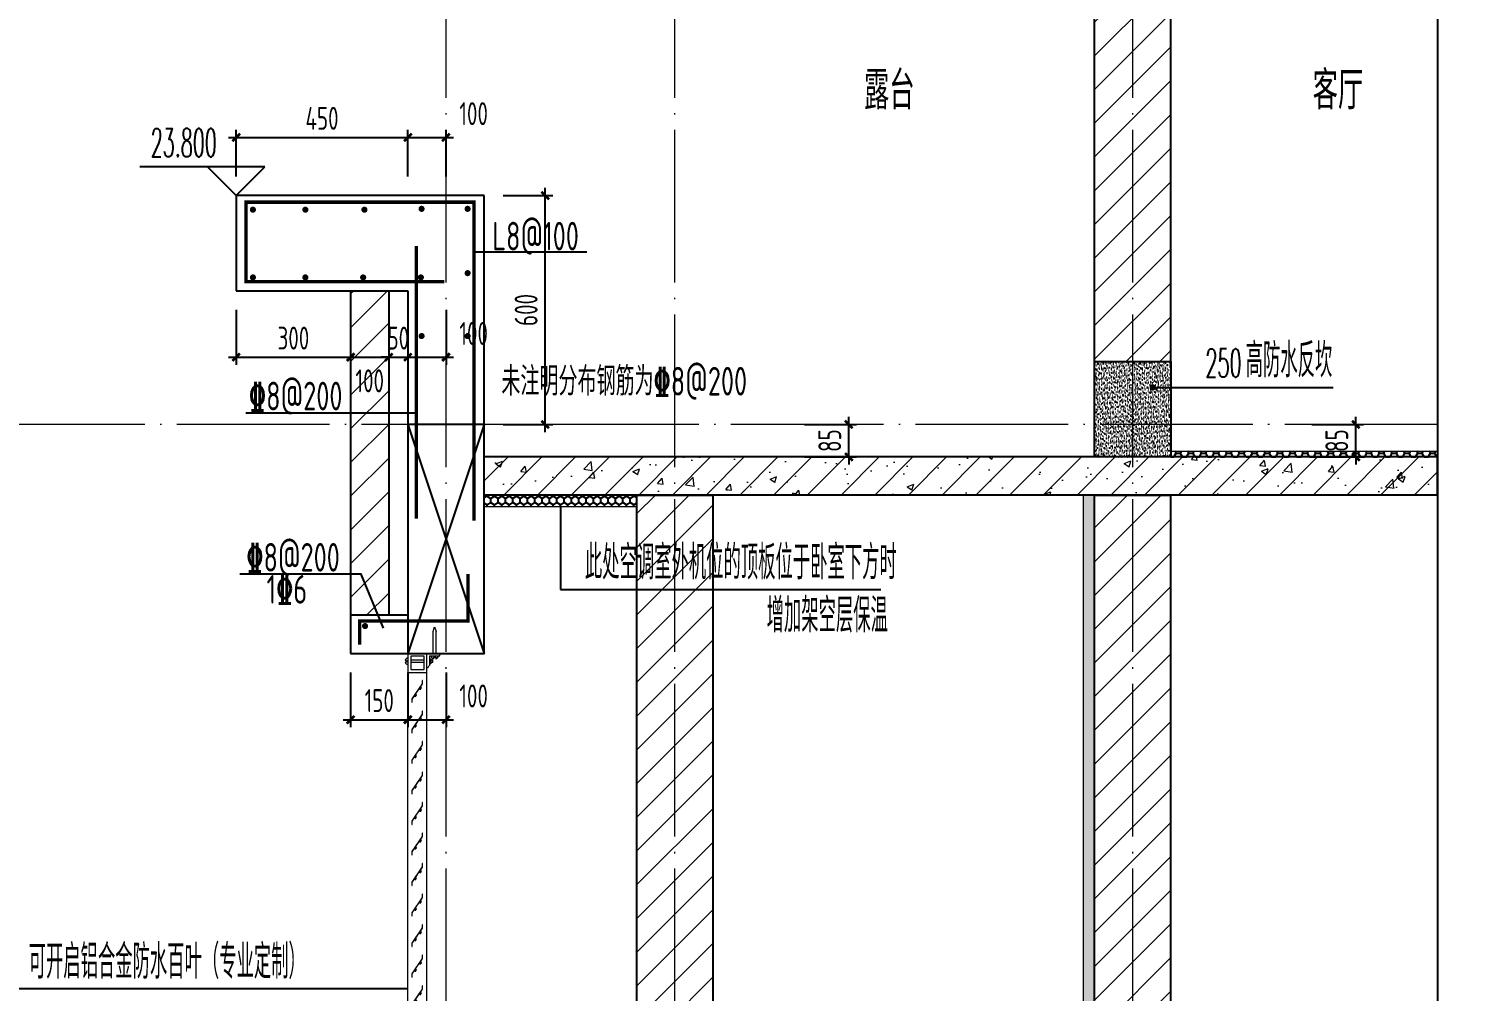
# Model space of a CAD drawing. Extents: x -1712635 to -854203, y -534641 to -21985.
# Drawn here: x -981508 to -977763, y -150876 to -148353 of the extents above; entities that cross this region are included whole.
import ezdxf

# ---------------------------------------------------------------- set-up
doc = ezdxf.new("R2010")
doc.units = 0
doc.header["$LTSCALE"] = 1000
doc.linetypes.add('DOTE', pattern=[2.42, 2, -0.2, 0.02, -0.2])
doc.layers.get('0').update_dxf_attribs({"linetype": 'CONTINUOUS'})
doc.layers.get('Defpoints').update_dxf_attribs({"linetype": 'CONTINUOUS'})
for name, color, linetype in [('DIM', 2, 'CONTINUOUS'), ('DIM_ELEV', 3, 'CONTINUOUS'), ('DIM_IDEN', 67, 'CONTINUOUS'), ('DIM_SYMB', 3, 'CONTINUOUS'), ('PUB_TEXT', 2, 'CONTINUOUS'), ('REIN', 6, 'CONTINUOUS'), ('S-大样-砼线', 7, 'CONTINUOUS'), ('S-引出线', 40, 'CONTINUOUS'), ('TEXT', 2, 'CONTINUOUS'), ('WALL', 2, 'CONTINUOUS'), ('立面-看线', 251, 'CONTINUOUS')]:
    doc.layers.add(name, color=color, linetype=linetype)
for name, color, linetype, lineweight in [('DOTE', 19, 'DOTE', 9), ('PUB_HATCH', 8, 'CONTINUOUS', 9), ('立面-百叶', 36, 'CONTINUOUS', 9)]:
    doc.layers.add(name, color=color, linetype=linetype, lineweight=lineweight)
doc.styles.add('_TCH_DIM', font='SIMPLEX.shx', dxfattribs={"width": 0.7, "bigfont": 'GBCBIG.shx'})
doc.styles.add('DIM_FONT_T3', font='SIMPLEX', dxfattribs={"width": 0.705882, "bigfont": 'GBCBIG'})
doc.styles.add('TSSD_DIMENSION', font='Tssdeng.shx', dxfattribs={"width": 0.7, "bigfont": 'tssdchn.shx'})
doc.styles.add('TSSD_REIN', font='tssdeng.shx', dxfattribs={"width": 0.7, "height": 300, "bigfont": 'tssdchn.shx'})
doc.dimstyles.new('TSSD_20_20', dxfattribs={"dimtxt": 60, "dimasz": 20, "dimexe": 20, "dimexo": 50, "dimgap": 20, "dimtad": 1, "dimdec": 0, "dimzin": 0, "dimdsep": 46, "dimtxsty": 'TSSD_DIMENSION', "dimblk": 'ARCHTICK', "dimblk1": 'ARCHTICK', "dimblk2": 'ARCHTICK', "dimcen": 0, "dimdle": 20, "dimclrt": 7, "dimadec": 0, "dimazin": 0, "dimtfac": 1, "dimtdec": 0, "dimtix": 1, "dimtmove": 2, "dimatfit": 3, "dimfxl": 0, "dimtolj": 1, "dimtzin": 0, "dimarcsym": 0})
pattern_1 = [(45, (-1569657.01, 4597.395), (-44.1941915, 44.1941915), [])]

# ---------------------------------------------------------------- blocks, each defined once
blk = doc.blocks.new('A$C245D61ED')
at = {"layer": '立面-百叶'}
for p, q in [((61.8, 57.3), (65.7, 69.8)), ((61.8, 0), (61.8, 57.3)), ((65.7, 69.8), (70, 57.3)), ((70, 0), (70, 57.3)), ((45.9, 0), (79.7, 0)), ((79.7, -6.2), (79.7, 0)), ((-7.5, -18.3), (-11.1, -18.3)), ((-7.5, -22.8), (-11.1, -22.8)), ((-7.5, -18.3), (-7.5, -22.8)), ((38.4, -17.9), (3.4, -17.9)), ((38.4, -24.1), (3.4, -24.1)), ((52.2, -6.2), (52.2, -31.7)), ((52.2, -6.2), (79.7, -6.2)), ((61.3, -17.9), (52.2, -17.9)), ((61.3, -24.1), (52.2, -24.1)), ((61.3, -24.1), (61.3, -17.9)), ((63.4, -10.2), (63.4, -14.4)), ((63.4, -10.2), (68.8, -10.2)), ((68.8, -10.2), (68.8, -14.4)), ((-4.1, -2150), (-4.1, -50)), ((45.9, -2150), (45.9, -50)), ((52.2, -2193.7), (52.2, -2168.3)), ((-7.5, -2177.2), (-11.1, -2177.2)), ((-7.5, -2181.7), (-11.1, -2181.7)), ((-7.5, -2181.7), (-7.5, -2177.2)), ((38.4, -2175.9), (3.4, -2175.9)), ((38.4, -2182.1), (3.4, -2182.1)), ((45.9, -2200), (79.7, -2200)), ((61.3, -2175.9), (52.2, -2175.9)), ((61.3, -2182.1), (52.2, -2182.1)), ((52.2, -2193.7), (79.7, -2193.7)), ((61.3, -2175.9), (61.3, -2182.1)), ((61.8, -2200), (61.8, -2257.3)), ((63.4, -2189.8), (63.4, -2185.6)), ((63.4, -2189.8), (68.8, -2189.8)), ((68.8, -2189.8), (68.8, -2185.6)), ((70, -2200), (70, -2257.3)), ((79.7, -2193.7), (79.7, -2200)), ((61.8, -2257.3), (65.7, -2269.8)), ((65.7, -2269.8), (70, -2257.3))]:
    blk.add_line(p, q, dxfattribs=at)
for points in [[(-4.1, 0), (-4.1, -50), (45.9, -50), (45.9, 0)], [(3.4, -7.5), (3.4, -42.5), (38.4, -42.5), (38.4, -7.5)]]:
    blk.add_lwpolyline(points, close=True, dxfattribs=at)
at = {"layer": '立面-百叶', "elevation": 0}
for points in [[(52.2, -14.4), (56.4, -14.4), (56.4, -27.5), (52.2, -27.5)], [(52.2, -2185.6), (56.4, -2185.6), (56.4, -2172.5), (52.2, -2172.5)]]:
    blk.add_lwpolyline(points, dxfattribs=at)
at = {"layer": '立面-百叶'}
for points in [[(18.6, -110, 0.381382), (16.2, -107.2, -0.56119), (16.1, -106.9), (25.8, -92.6, -0.56119), (26.1, -92.6, 0.381382), (29.6, -93.8, 0.433252), (29.7, -93.6), (29.3, -92.8, 0.372825), (29, -92.7, -2.886751), (30, -91.1, 0.372825), (30.3, -91.4), (31.1, -91.4, 0.433252), (31.3, -91.3, 0.381382), (28.9, -88.5, -0.56119), (28.7, -88.2), (34.4, -79.9), (34.4, -71), (33.6, -71), (33.6, -79.6), (6.5, -119.5), (6.5, -128.1), (7.4, -128.1), (7.4, -119.7), (13.1, -111.3, -0.56119), (13.4, -111.3, 0.381382), (16.9, -112.5, 0.433252), (17, -112.3), (16.6, -111.5, 0.372825), (16.3, -111.4, -2.886751), (17.3, -109.8, 0.372825), (17.6, -110.1), (18.4, -110.1, 0.433252)], [(18.6, -190, 0.381382), (16.2, -187.2, -0.56119), (16.1, -186.9), (25.8, -172.6, -0.56119), (26.1, -172.6, 0.381382), (29.6, -173.8, 0.433252), (29.7, -173.6), (29.3, -172.8, 0.372825), (29, -172.7, -2.886751), (30, -171.1, 0.372825), (30.3, -171.4), (31.1, -171.4, 0.433252), (31.3, -171.3, 0.381382), (28.9, -168.5, -0.56119), (28.7, -168.2), (34.4, -159.9), (34.4, -151), (33.6, -151), (33.6, -159.6), (6.5, -199.5), (6.5, -208.1), (7.4, -208.1), (7.4, -199.7), (13.1, -191.3, -0.56119), (13.4, -191.3, 0.381382), (16.9, -192.5, 0.433252), (17, -192.3), (16.6, -191.5, 0.372825), (16.3, -191.4, -2.886751), (17.3, -189.8, 0.372825), (17.6, -190.1), (18.4, -190.1, 0.433252)], [(18.6, -270, 0.381382), (16.2, -267.2, -0.56119), (16.1, -266.9), (25.8, -252.6, -0.56119), (26.1, -252.6, 0.381382), (29.6, -253.8, 0.433252), (29.7, -253.6), (29.3, -252.8, 0.372825), (29, -252.7, -2.886751), (30, -251.1, 0.372825), (30.3, -251.4), (31.1, -251.4, 0.433252), (31.3, -251.3, 0.381382), (28.9, -248.5, -0.56119), (28.7, -248.2), (34.4, -239.9), (34.4, -231), (33.6, -231), (33.6, -239.6), (6.5, -279.5), (6.5, -288.1), (7.4, -288.1), (7.4, -279.7), (13.1, -271.3, -0.56119), (13.4, -271.3, 0.381382), (16.9, -272.5, 0.433252), (17, -272.3), (16.6, -271.5, 0.372825), (16.3, -271.4, -2.886751), (17.3, -269.8, 0.372825), (17.6, -270.1), (18.4, -270.1, 0.433252)], [(18.6, -350, 0.381382), (16.2, -347.2, -0.56119), (16.1, -346.9), (25.8, -332.6, -0.56119), (26.1, -332.6, 0.381382), (29.6, -333.8, 0.433252), (29.7, -333.6), (29.3, -332.8, 0.372825), (29, -332.7, -2.886751), (30, -331.1, 0.372825), (30.3, -331.4), (31.1, -331.4, 0.433252), (31.3, -331.3, 0.381382), (28.9, -328.5, -0.56119), (28.7, -328.2), (34.4, -319.9), (34.4, -311), (33.6, -311), (33.6, -319.6), (6.5, -359.5), (6.5, -368.1), (7.4, -368.1), (7.4, -359.7), (13.1, -351.3, -0.56119), (13.4, -351.3, 0.381382), (16.9, -352.5, 0.433252), (17, -352.3), (16.6, -351.5, 0.372825), (16.3, -351.4, -2.886751), (17.3, -349.8, 0.372825), (17.6, -350.1), (18.4, -350.1, 0.433252)], [(18.6, -430, 0.381382), (16.2, -427.2, -0.56119), (16.1, -426.9), (25.8, -412.6, -0.56119), (26.1, -412.6, 0.381382), (29.6, -413.8, 0.433252), (29.7, -413.6), (29.3, -412.8, 0.372825), (29, -412.7, -2.886751), (30, -411.1, 0.372825), (30.3, -411.4), (31.1, -411.4, 0.433252), (31.3, -411.3, 0.381382), (28.9, -408.5, -0.56119), (28.7, -408.2), (34.4, -399.9), (34.4, -391), (33.6, -391), (33.6, -399.6), (6.5, -439.5), (6.5, -448.1), (7.4, -448.1), (7.4, -439.7), (13.1, -431.3, -0.56119), (13.4, -431.3, 0.381382), (16.9, -432.5, 0.433252), (17, -432.3), (16.6, -431.5, 0.372825), (16.3, -431.4, -2.886751), (17.3, -429.8, 0.372825), (17.6, -430.1), (18.4, -430.1, 0.433252)], [(18.6, -510, 0.381382), (16.2, -507.2, -0.56119), (16.1, -506.9), (25.8, -492.6, -0.56119), (26.1, -492.6, 0.381382), (29.6, -493.8, 0.433252), (29.7, -493.6), (29.3, -492.8, 0.372825), (29, -492.7, -2.886751), (30, -491.1, 0.372825), (30.3, -491.4), (31.1, -491.4, 0.433252), (31.3, -491.3, 0.381382), (28.9, -488.5, -0.56119), (28.7, -488.2), (34.4, -479.9), (34.4, -471), (33.6, -471), (33.6, -479.6), (6.5, -519.5), (6.5, -528.1), (7.4, -528.1), (7.4, -519.7), (13.1, -511.3, -0.56119), (13.4, -511.3, 0.381382), (16.9, -512.5, 0.433252), (17, -512.3), (16.6, -511.5, 0.372825), (16.3, -511.4, -2.886751), (17.3, -509.8, 0.372825), (17.6, -510.1), (18.4, -510.1, 0.433252)], [(18.6, -590, 0.381382), (16.2, -587.2, -0.56119), (16.1, -586.9), (25.8, -572.6, -0.56119), (26.1, -572.6, 0.381382), (29.6, -573.8, 0.433252), (29.7, -573.6), (29.3, -572.8, 0.372825), (29, -572.7, -2.886751), (30, -571.1, 0.372825), (30.3, -571.4), (31.1, -571.4, 0.433252), (31.3, -571.3, 0.381382), (28.9, -568.5, -0.56119), (28.7, -568.2), (34.4, -559.9), (34.4, -551), (33.6, -551), (33.6, -559.6), (6.5, -599.5), (6.5, -608.1), (7.4, -608.1), (7.4, -599.7), (13.1, -591.3, -0.56119), (13.4, -591.3, 0.381382), (16.9, -592.5, 0.433252), (17, -592.3), (16.6, -591.5, 0.372825), (16.3, -591.4, -2.886751), (17.3, -589.8, 0.372825), (17.6, -590.1), (18.4, -590.1, 0.433252)], [(18.6, -670, 0.381382), (16.2, -667.2, -0.56119), (16.1, -666.9), (25.8, -652.6, -0.56119), (26.1, -652.6, 0.381382), (29.6, -653.8, 0.433252), (29.7, -653.6), (29.3, -652.8, 0.372825), (29, -652.7, -2.886751), (30, -651.1, 0.372825), (30.3, -651.4), (31.1, -651.4, 0.433252), (31.3, -651.3, 0.381382), (28.9, -648.5, -0.56119), (28.7, -648.2), (34.4, -639.9), (34.4, -631), (33.6, -631), (33.6, -639.6), (6.5, -679.5), (6.5, -688.1), (7.4, -688.1), (7.4, -679.7), (13.1, -671.3, -0.56119), (13.4, -671.3, 0.381382), (16.9, -672.5, 0.433252), (17, -672.3), (16.6, -671.5, 0.372825), (16.3, -671.4, -2.886751), (17.3, -669.8, 0.372825), (17.6, -670.1), (18.4, -670.1, 0.433252)], [(18.6, -750, 0.381382), (16.2, -747.2, -0.56119), (16.1, -746.9), (25.8, -732.6, -0.56119), (26.1, -732.6, 0.381382), (29.6, -733.8, 0.433252), (29.7, -733.6), (29.3, -732.8, 0.372825), (29, -732.7, -2.886751), (30, -731.1, 0.372825), (30.3, -731.4), (31.1, -731.4, 0.433252), (31.3, -731.3, 0.381382), (28.9, -728.5, -0.56119), (28.7, -728.2), (34.4, -719.9), (34.4, -711), (33.6, -711), (33.6, -719.6), (6.5, -759.5), (6.5, -768.1), (7.4, -768.1), (7.4, -759.7), (13.1, -751.3, -0.56119), (13.4, -751.3, 0.381382), (16.9, -752.5, 0.433252), (17, -752.3), (16.6, -751.5, 0.372825), (16.3, -751.4, -2.886751), (17.3, -749.8, 0.372825), (17.6, -750.1), (18.4, -750.1, 0.433252)], [(18.6, -830, 0.381382), (16.2, -827.2, -0.56119), (16.1, -826.9), (25.8, -812.6, -0.56119), (26.1, -812.6, 0.381382), (29.6, -813.8, 0.433252), (29.7, -813.6), (29.3, -812.8, 0.372825), (29, -812.7, -2.886751), (30, -811.1, 0.372825), (30.3, -811.4), (31.1, -811.4, 0.433252), (31.3, -811.3, 0.381382), (28.9, -808.5, -0.56119), (28.7, -808.2), (34.4, -799.9), (34.4, -791), (33.6, -791), (33.6, -799.6), (6.5, -839.5), (6.5, -848.1), (7.4, -848.1), (7.4, -839.7), (13.1, -831.3, -0.56119), (13.4, -831.3, 0.381382), (16.9, -832.5, 0.433252), (17, -832.3), (16.6, -831.5, 0.372825), (16.3, -831.4, -2.886751), (17.3, -829.8, 0.372825), (17.6, -830.1), (18.4, -830.1, 0.433252)], [(18.6, -910, 0.381382), (16.2, -907.2, -0.56119), (16.1, -906.9), (25.8, -892.6, -0.56119), (26.1, -892.6, 0.381382), (29.6, -893.8, 0.433252), (29.7, -893.6), (29.3, -892.8, 0.372825), (29, -892.7, -2.886751), (30, -891.1, 0.372825), (30.3, -891.4), (31.1, -891.4, 0.433252), (31.3, -891.3, 0.381382), (28.9, -888.5, -0.56119), (28.7, -888.2), (34.4, -879.9), (34.4, -871), (33.6, -871), (33.6, -879.6), (6.5, -919.5), (6.5, -928.1), (7.4, -928.1), (7.4, -919.7), (13.1, -911.3, -0.56119), (13.4, -911.3, 0.381382), (16.9, -912.5, 0.433252), (17, -912.3), (16.6, -911.5, 0.372825), (16.3, -911.4, -2.886751), (17.3, -909.8, 0.372825), (17.6, -910.1), (18.4, -910.1, 0.433252)], [(18.6, -990, 0.381382), (16.2, -987.2, -0.56119), (16.1, -986.9), (25.8, -972.6, -0.56119), (26.1, -972.6, 0.381382), (29.6, -973.8, 0.433252), (29.7, -973.6), (29.3, -972.8, 0.372825), (29, -972.7, -2.886751), (30, -971.1, 0.372825), (30.3, -971.4), (31.1, -971.4, 0.433252), (31.3, -971.3, 0.381382), (28.9, -968.5, -0.56119), (28.7, -968.2), (34.4, -959.9), (34.4, -951), (33.6, -951), (33.6, -959.6), (6.5, -999.5), (6.5, -1008.1), (7.4, -1008.1), (7.4, -999.7), (13.1, -991.3, -0.56119), (13.4, -991.3, 0.381382), (16.9, -992.5, 0.433252), (17, -992.3), (16.6, -991.5, 0.372825), (16.3, -991.4, -2.886751), (17.3, -989.8, 0.372825), (17.6, -990.1), (18.4, -990.1, 0.433252)], [(18.6, -1070, 0.381382), (16.2, -1067.2, -0.56119), (16.1, -1066.9), (25.8, -1052.6, -0.56119), (26.1, -1052.6, 0.381382), (29.6, -1053.8, 0.433252), (29.7, -1053.6), (29.3, -1052.8, 0.372825), (29, -1052.7, -2.886751), (30, -1051.1, 0.372825), (30.3, -1051.4), (31.1, -1051.4, 0.433252), (31.3, -1051.3, 0.381382), (28.9, -1048.5, -0.56119), (28.7, -1048.2), (34.4, -1039.9), (34.4, -1031), (33.6, -1031), (33.6, -1039.6), (6.5, -1079.5), (6.5, -1088.1), (7.4, -1088.1), (7.4, -1079.7), (13.1, -1071.3, -0.56119), (13.4, -1071.3, 0.381382), (16.9, -1072.5, 0.433252), (17, -1072.3), (16.6, -1071.5, 0.372825), (16.3, -1071.4, -2.886751), (17.3, -1069.8, 0.372825), (17.6, -1070.1), (18.4, -1070.1, 0.433252)], [(18.6, -1150, 0.381382), (16.2, -1147.2, -0.56119), (16.1, -1146.9), (25.8, -1132.6, -0.56119), (26.1, -1132.6, 0.381382), (29.6, -1133.8, 0.433252), (29.7, -1133.6), (29.3, -1132.8, 0.372825), (29, -1132.7, -2.886751), (30, -1131.1, 0.372825), (30.3, -1131.4), (31.1, -1131.4, 0.433252), (31.3, -1131.3, 0.381382), (28.9, -1128.5, -0.56119), (28.7, -1128.2), (34.4, -1119.9), (34.4, -1111), (33.6, -1111), (33.6, -1119.6), (6.5, -1159.5), (6.5, -1168.1), (7.4, -1168.1), (7.4, -1159.7), (13.1, -1151.3, -0.56119), (13.4, -1151.3, 0.381382), (16.9, -1152.5, 0.433252), (17, -1152.3), (16.6, -1151.5, 0.372825), (16.3, -1151.4, -2.886751), (17.3, -1149.8, 0.372825), (17.6, -1150.1), (18.4, -1150.1, 0.433252)], [(18.6, -1230, 0.381382), (16.2, -1227.2, -0.56119), (16.1, -1226.9), (25.8, -1212.6, -0.56119), (26.1, -1212.6, 0.381382), (29.6, -1213.8, 0.433252), (29.7, -1213.6), (29.3, -1212.8, 0.372825), (29, -1212.7, -2.886751), (30, -1211.1, 0.372825), (30.3, -1211.4), (31.1, -1211.4, 0.433252), (31.3, -1211.3, 0.381382), (28.9, -1208.5, -0.56119), (28.7, -1208.2), (34.4, -1199.9), (34.4, -1191), (33.6, -1191), (33.6, -1199.6), (6.5, -1239.5), (6.5, -1248.1), (7.4, -1248.1), (7.4, -1239.7), (13.1, -1231.3, -0.56119), (13.4, -1231.3, 0.381382), (16.9, -1232.5, 0.433252), (17, -1232.3), (16.6, -1231.5, 0.372825), (16.3, -1231.4, -2.886751), (17.3, -1229.8, 0.372825), (17.6, -1230.1), (18.4, -1230.1, 0.433252)], [(18.6, -1310, 0.381382), (16.2, -1307.2, -0.56119), (16.1, -1306.9), (25.8, -1292.6, -0.56119), (26.1, -1292.6, 0.381382), (29.6, -1293.8, 0.433252), (29.7, -1293.6), (29.3, -1292.8, 0.372825), (29, -1292.7, -2.886751), (30, -1291.1, 0.372825), (30.3, -1291.4), (31.1, -1291.4, 0.433252), (31.3, -1291.3, 0.381382), (28.9, -1288.5, -0.56119), (28.7, -1288.2), (34.4, -1279.9), (34.4, -1271), (33.6, -1271), (33.6, -1279.6), (6.5, -1319.5), (6.5, -1328.1), (7.4, -1328.1), (7.4, -1319.7), (13.1, -1311.3, -0.56119), (13.4, -1311.3, 0.381382), (16.9, -1312.5, 0.433252), (17, -1312.3), (16.6, -1311.5, 0.372825), (16.3, -1311.4, -2.886751), (17.3, -1309.8, 0.372825), (17.6, -1310.1), (18.4, -1310.1, 0.433252)], [(18.6, -1390, 0.381382), (16.2, -1387.2, -0.56119), (16.1, -1386.9), (25.8, -1372.6, -0.56119), (26.1, -1372.6, 0.381382), (29.6, -1373.8, 0.433252), (29.7, -1373.6), (29.3, -1372.8, 0.372825), (29, -1372.7, -2.886751), (30, -1371.1, 0.372825), (30.3, -1371.4), (31.1, -1371.4, 0.433252), (31.3, -1371.3, 0.381382), (28.9, -1368.5, -0.56119), (28.7, -1368.2), (34.4, -1359.9), (34.4, -1351), (33.6, -1351), (33.6, -1359.6), (6.5, -1399.5), (6.5, -1408.1), (7.4, -1408.1), (7.4, -1399.7), (13.1, -1391.3, -0.56119), (13.4, -1391.3, 0.381382), (16.9, -1392.5, 0.433252), (17, -1392.3), (16.6, -1391.5, 0.372825), (16.3, -1391.4, -2.886751), (17.3, -1389.8, 0.372825), (17.6, -1390.1), (18.4, -1390.1, 0.433252)], [(18.6, -1470, 0.381382), (16.2, -1467.2, -0.56119), (16.1, -1466.9), (25.8, -1452.6, -0.56119), (26.1, -1452.6, 0.381382), (29.6, -1453.8, 0.433252), (29.7, -1453.6), (29.3, -1452.8, 0.372825), (29, -1452.7, -2.886751), (30, -1451.1, 0.372825), (30.3, -1451.4), (31.1, -1451.4, 0.433252), (31.3, -1451.3, 0.381382), (28.9, -1448.5, -0.56119), (28.7, -1448.2), (34.4, -1439.9), (34.4, -1431), (33.6, -1431), (33.6, -1439.6), (6.5, -1479.5), (6.5, -1488.1), (7.4, -1488.1), (7.4, -1479.7), (13.1, -1471.3, -0.56119), (13.4, -1471.3, 0.381382), (16.9, -1472.5, 0.433252), (17, -1472.3), (16.6, -1471.5, 0.372825), (16.3, -1471.4, -2.886751), (17.3, -1469.8, 0.372825), (17.6, -1470.1), (18.4, -1470.1, 0.433252)], [(18.6, -1550, 0.381382), (16.2, -1547.2, -0.56119), (16.1, -1546.9), (25.8, -1532.6, -0.56119), (26.1, -1532.6, 0.381382), (29.6, -1533.8, 0.433252), (29.7, -1533.6), (29.3, -1532.8, 0.372825), (29, -1532.7, -2.886751), (30, -1531.1, 0.372825), (30.3, -1531.4), (31.1, -1531.4, 0.433252), (31.3, -1531.3, 0.381382), (28.9, -1528.5, -0.56119), (28.7, -1528.2), (34.4, -1519.9), (34.4, -1511), (33.6, -1511), (33.6, -1519.6), (6.5, -1559.5), (6.5, -1568.1), (7.4, -1568.1), (7.4, -1559.7), (13.1, -1551.3, -0.56119), (13.4, -1551.3, 0.381382), (16.9, -1552.5, 0.433252), (17, -1552.3), (16.6, -1551.5, 0.372825), (16.3, -1551.4, -2.886751), (17.3, -1549.8, 0.372825), (17.6, -1550.1), (18.4, -1550.1, 0.433252)], [(18.6, -1630, 0.381382), (16.2, -1627.2, -0.56119), (16.1, -1626.9), (25.8, -1612.6, -0.56119), (26.1, -1612.6, 0.381382), (29.6, -1613.8, 0.433252), (29.7, -1613.6), (29.3, -1612.8, 0.372825), (29, -1612.7, -2.886751), (30, -1611.1, 0.372825), (30.3, -1611.4), (31.1, -1611.4, 0.433252), (31.3, -1611.3, 0.381382), (28.9, -1608.5, -0.56119), (28.7, -1608.2), (34.4, -1599.9), (34.4, -1591), (33.6, -1591), (33.6, -1599.6), (6.5, -1639.5), (6.5, -1648.1), (7.4, -1648.1), (7.4, -1639.7), (13.1, -1631.3, -0.56119), (13.4, -1631.3, 0.381382), (16.9, -1632.5, 0.433252), (17, -1632.3), (16.6, -1631.5, 0.372825), (16.3, -1631.4, -2.886751), (17.3, -1629.8, 0.372825), (17.6, -1630.1), (18.4, -1630.1, 0.433252)], [(18.6, -1710, 0.381382), (16.2, -1707.2, -0.56119), (16.1, -1706.9), (25.8, -1692.6, -0.56119), (26.1, -1692.6, 0.381382), (29.6, -1693.8, 0.433252), (29.7, -1693.6), (29.3, -1692.8, 0.372825), (29, -1692.7, -2.886751), (30, -1691.1, 0.372825), (30.3, -1691.4), (31.1, -1691.4, 0.433252), (31.3, -1691.3, 0.381382), (28.9, -1688.5, -0.56119), (28.7, -1688.2), (34.4, -1679.9), (34.4, -1671), (33.6, -1671), (33.6, -1679.6), (6.5, -1719.5), (6.5, -1728.1), (7.4, -1728.1), (7.4, -1719.7), (13.1, -1711.3, -0.56119), (13.4, -1711.3, 0.381382), (16.9, -1712.5, 0.433252), (17, -1712.3), (16.6, -1711.5, 0.372825), (16.3, -1711.4, -2.886751), (17.3, -1709.8, 0.372825), (17.6, -1710.1), (18.4, -1710.1, 0.433252)], [(18.6, -1790, 0.381382), (16.2, -1787.2, -0.56119), (16.1, -1786.9), (25.8, -1772.6, -0.56119), (26.1, -1772.6, 0.381382), (29.6, -1773.8, 0.433252), (29.7, -1773.6), (29.3, -1772.8, 0.372825), (29, -1772.7, -2.886751), (30, -1771.1, 0.372825), (30.3, -1771.4), (31.1, -1771.4, 0.433252), (31.3, -1771.3, 0.381382), (28.9, -1768.5, -0.56119), (28.7, -1768.2), (34.4, -1759.9), (34.4, -1751), (33.6, -1751), (33.6, -1759.6), (6.5, -1799.5), (6.5, -1808.1), (7.4, -1808.1), (7.4, -1799.7), (13.1, -1791.3, -0.56119), (13.4, -1791.3, 0.381382), (16.9, -1792.5, 0.433252), (17, -1792.3), (16.6, -1791.5, 0.372825), (16.3, -1791.4, -2.886751), (17.3, -1789.8, 0.372825), (17.6, -1790.1), (18.4, -1790.1, 0.433252)], [(18.6, -1870, 0.381382), (16.2, -1867.2, -0.56119), (16.1, -1866.9), (25.8, -1852.6, -0.56119), (26.1, -1852.6, 0.381382), (29.6, -1853.8, 0.433252), (29.7, -1853.6), (29.3, -1852.8, 0.372825), (29, -1852.7, -2.886751), (30, -1851.1, 0.372825), (30.3, -1851.4), (31.1, -1851.4, 0.433252), (31.3, -1851.3, 0.381382), (28.9, -1848.5, -0.56119), (28.7, -1848.2), (34.4, -1839.9), (34.4, -1831), (33.6, -1831), (33.6, -1839.6), (6.5, -1879.5), (6.5, -1888.1), (7.4, -1888.1), (7.4, -1879.7), (13.1, -1871.3, -0.56119), (13.4, -1871.3, 0.381382), (16.9, -1872.5, 0.433252), (17, -1872.3), (16.6, -1871.5, 0.372825), (16.3, -1871.4, -2.886751), (17.3, -1869.8, 0.372825), (17.6, -1870.1), (18.4, -1870.1, 0.433252)], [(18.6, -1950, 0.381382), (16.2, -1947.2, -0.56119), (16.1, -1946.9), (25.8, -1932.6, -0.56119), (26.1, -1932.6, 0.381382), (29.6, -1933.8, 0.433252), (29.7, -1933.6), (29.3, -1932.8, 0.372825), (29, -1932.7, -2.886751), (30, -1931.1, 0.372825), (30.3, -1931.4), (31.1, -1931.4, 0.433252), (31.3, -1931.3, 0.381382), (28.9, -1928.5, -0.56119), (28.7, -1928.2), (34.4, -1919.9), (34.4, -1911), (33.6, -1911), (33.6, -1919.6), (6.5, -1959.5), (6.5, -1968.1), (7.4, -1968.1), (7.4, -1959.7), (13.1, -1951.3, -0.56119), (13.4, -1951.3, 0.381382), (16.9, -1952.5, 0.433252), (17, -1952.3), (16.6, -1951.5, 0.372825), (16.3, -1951.4, -2.886751), (17.3, -1949.8, 0.372825), (17.6, -1950.1), (18.4, -1950.1, 0.433252)], [(18.6, -2030, 0.381382), (16.2, -2027.2, -0.56119), (16.1, -2026.9), (25.8, -2012.6, -0.56119), (26.1, -2012.6, 0.381382), (29.6, -2013.8, 0.433252), (29.7, -2013.6), (29.3, -2012.8, 0.372825), (29, -2012.7, -2.886751), (30, -2011.1, 0.372825), (30.3, -2011.4), (31.1, -2011.4, 0.433252), (31.3, -2011.3, 0.381382), (28.9, -2008.5, -0.56119), (28.7, -2008.2), (34.4, -1999.9), (34.4, -1991), (33.6, -1991), (33.6, -1999.6), (6.5, -2039.5), (6.5, -2048.1), (7.4, -2048.1), (7.4, -2039.7), (13.1, -2031.3, -0.56119), (13.4, -2031.3, 0.381382), (16.9, -2032.5, 0.433252), (17, -2032.3), (16.6, -2031.5, 0.372825), (16.3, -2031.4, -2.886751), (17.3, -2029.8, 0.372825), (17.6, -2030.1), (18.4, -2030.1, 0.433252)], [(18.6, -2110, 0.381382), (16.2, -2107.2, -0.56119), (16.1, -2106.9), (25.8, -2092.6, -0.56119), (26.1, -2092.6, 0.381382), (29.6, -2093.8, 0.433252), (29.7, -2093.6), (29.3, -2092.8, 0.372825), (29, -2092.7, -2.886751), (30, -2091.1, 0.372825), (30.3, -2091.4), (31.1, -2091.4, 0.433252), (31.3, -2091.3, 0.381382), (28.9, -2088.5, -0.56119), (28.7, -2088.2), (34.4, -2079.9), (34.4, -2071), (33.6, -2071), (33.6, -2079.6), (6.5, -2119.5), (6.5, -2128.1), (7.4, -2128.1), (7.4, -2119.7), (13.1, -2111.3, -0.56119), (13.4, -2111.3, 0.381382), (16.9, -2112.5, 0.433252), (17, -2112.3), (16.6, -2111.5, 0.372825), (16.3, -2111.4, -2.886751), (17.3, -2109.8, 0.372825), (17.6, -2110.1), (18.4, -2110.1, 0.433252)]]:
    blk.add_lwpolyline(points, format="xyb", close=True, dxfattribs=at)
at = {"layer": '立面-百叶', "elevation": 0}
for points in [[(-4.1, -2200), (-4.1, -2150), (45.9, -2150), (45.9, -2200)], [(3.4, -2192.5), (3.4, -2157.5), (38.4, -2157.5), (38.4, -2192.5)]]:
    blk.add_lwpolyline(points, close=True, dxfattribs=at)
at = {"layer": '立面-百叶'}
for centre, radius, start, end in [((-2.6, -20.6), 8.77, 100.1805, 164.9513), ((-2.6, -20.6), 8.77, 195.0487, 259.8195), ((42.9, -28), 9.94, 287.5787, 338.7505), ((66.1, -4.4), 10.4, 190.1805, 254.9513), ((66.1, -4.4), 10.4, 285.0487, 349.8195), ((-2.6, -2179.4), 8.77, 100.1805, 164.9513), ((42.9, -2172), 9.94, 21.2495, 72.4213), ((-2.6, -2179.4), 8.77, 195.0487, 259.8195), ((66.1, -2195.6), 10.4, 105.0487, 169.8195), ((66.1, -2195.6), 10.4, 10.1805, 74.9513)]:
    blk.add_arc(centre, radius, start, end, dxfattribs=at)
blk = doc.blocks.new('_ArchTick')
at = {"color": 0, "const_width": 0.35}
blk.add_lwpolyline([(-0.5, -0.5), (0.5, 0.5)], dxfattribs=at)
blk = doc.blocks.new('*D3144')
at = {"layer": 'Defpoints', "color": 0}
for p in [(-980313.7, -148790.5), (-980153.7, -148790.5), (-980313.7, -149390.5)]:
    blk.add_point(p, dxfattribs=at)
at = {"layer": 'DIM', "color": 0, "lineweight": -2}
for p, q in [((-980263.7, -148790.5), (-980133.7, -148790.5)), ((-980153.7, -149410.5), (-980153.7, -148770.5)), ((-980263.7, -149390.5), (-980133.7, -149390.5))]:
    blk.add_line(p, q, dxfattribs=at)
at = {"layer": 'DIM', "color": 0, "lineweight": -2, "xscale": 20, "yscale": 20, "zscale": 20}
for p, rotation in [((-980153.7, -148790.5), 90), ((-980153.7, -149390.5), 270)]:
    blk.add_blockref('_ArchTick', p, dxfattribs=dict(at, rotation=rotation))
at = {"layer": 'DIM', "color": 7, "insert": (-980203.7, -149090.5), "char_height": 60, "attachment_point": 5, "rotation": 90, "style": 'TSSD_DIMENSION'}
blk.add_mtext('\\A1;600', dxfattribs=at)
blk = doc.blocks.new('*D3145')
at = {"layer": 'Defpoints', "color": 0}
for p in [(-979523.9, -149390.5), (-979357.9, -149390.5), (-979523.9, -149475.5)]:
    blk.add_point(p, dxfattribs=at)
at = {"layer": 'DIM', "color": 0, "lineweight": -2}
for p, q in [((-979473.9, -149390.5), (-979337.9, -149390.5)), ((-979357.9, -149390.5), (-979357.9, -149370.5)), ((-979357.9, -149475.5), (-979357.9, -149390.5)), ((-979473.9, -149475.5), (-979337.9, -149475.5)), ((-979357.9, -149475.5), (-979357.9, -149495.5))]:
    blk.add_line(p, q, dxfattribs=at)
at = {"layer": 'DIM', "color": 0, "lineweight": -2, "xscale": 20, "yscale": 20, "zscale": 20}
for p, rotation in [((-979357.9, -149390.5), 270), ((-979357.9, -149475.5), 90)]:
    blk.add_blockref('_ArchTick', p, dxfattribs=dict(at, rotation=rotation))
at = {"layer": 'DIM', "color": 7, "insert": (-979407.9, -149433), "char_height": 60, "attachment_point": 5, "rotation": 90, "style": 'TSSD_DIMENSION'}
blk.add_mtext('\\A1;85', dxfattribs=at)
blk = doc.blocks.new('*D3146')
at = {"layer": 'Defpoints', "color": 0}
for p in [(-978194.7, -149390.5), (-978028.8, -149390.5), (-978194.7, -149475.5)]:
    blk.add_point(p, dxfattribs=at)
at = {"layer": 'DIM', "color": 0, "lineweight": -2}
for p, q in [((-978144.7, -149390.5), (-978008.8, -149390.5)), ((-978028.8, -149390.5), (-978028.8, -149370.5)), ((-978028.8, -149475.5), (-978028.8, -149390.5)), ((-978144.7, -149475.5), (-978008.8, -149475.5)), ((-978028.8, -149475.5), (-978028.8, -149495.5))]:
    blk.add_line(p, q, dxfattribs=at)
at = {"layer": 'DIM', "color": 0, "lineweight": -2, "xscale": 20, "yscale": 20, "zscale": 20}
for p, rotation in [((-978028.8, -149390.5), 270), ((-978028.8, -149475.5), 90)]:
    blk.add_blockref('_ArchTick', p, dxfattribs=dict(at, rotation=rotation))
at = {"layer": 'DIM', "color": 7, "insert": (-978078.8, -149433), "char_height": 60, "attachment_point": 5, "rotation": 90, "style": 'TSSD_DIMENSION'}
blk.add_mtext('\\A1;85', dxfattribs=at)
blk = doc.blocks.new('*D3156')
at = {"layer": 'Defpoints', "color": 0}
for p in [(-980513.7, -148638.2), (-980963.7, -148790.5), (-980513.7, -148790.5)]:
    blk.add_point(p, dxfattribs=at)
at = {"layer": 'DIM', "color": 0, "lineweight": -2}
for p, q in [((-980983.7, -148638.2), (-980493.7, -148638.2)), ((-980963.7, -148740.5), (-980963.7, -148618.2)), ((-980513.7, -148740.5), (-980513.7, -148618.2))]:
    blk.add_line(p, q, dxfattribs=at)
at = {"layer": 'DIM', "color": 0, "lineweight": -2, "xscale": 20, "yscale": 20, "zscale": 20, "rotation": 180}
blk.add_blockref('_ArchTick', (-980963.7, -148638.2), dxfattribs=at)
at = {"layer": 'DIM', "color": 0, "lineweight": -2, "xscale": 20, "yscale": 20, "zscale": 20}
blk.add_blockref('_ArchTick', (-980513.7, -148638.2), dxfattribs=at)
at = {"layer": 'DIM', "color": 7, "insert": (-980738.7, -148588.2), "char_height": 60, "attachment_point": 5, "style": 'TSSD_DIMENSION'}
blk.add_mtext('\\A1;450', dxfattribs=at)
blk = doc.blocks.new('*D3157')
at = {"layer": 'Defpoints', "color": 0}
for p in [(-980413.7, -148638.2), (-980513.7, -148790.5), (-980413.7, -148790.5)]:
    blk.add_point(p, dxfattribs=at)
at = {"layer": 'DIM', "color": 0, "lineweight": -2}
for p, q in [((-980533.7, -148638.2), (-980393.7, -148638.2)), ((-980513.7, -148740.5), (-980513.7, -148618.2)), ((-980413.7, -148740.5), (-980413.7, -148618.2))]:
    blk.add_line(p, q, dxfattribs=at)
at = {"layer": 'DIM', "color": 0, "lineweight": -2, "xscale": 20, "yscale": 20, "zscale": 20, "rotation": 180}
blk.add_blockref('_ArchTick', (-980513.7, -148638.2), dxfattribs=at)
at = {"layer": 'DIM', "color": 0, "lineweight": -2, "xscale": 20, "yscale": 20, "zscale": 20}
blk.add_blockref('_ArchTick', (-980413.7, -148638.2), dxfattribs=at)
at = {"layer": 'DIM', "color": 7, "insert": (-980341.3, -148576), "char_height": 60, "attachment_point": 5, "style": 'TSSD_DIMENSION'}
blk.add_mtext('\\A1;100', dxfattribs=at)
blk = doc.blocks.new('*D3158')
at = {"layer": 'Defpoints', "color": 0}
for p in [(-980963.7, -149040.5), (-980663.7, -149040.5), (-980663.7, -149214.2)]:
    blk.add_point(p, dxfattribs=at)
at = {"layer": 'DIM', "color": 0, "lineweight": -2}
for p, q in [((-980963.7, -149090.5), (-980963.7, -149234.2)), ((-980663.7, -149090.5), (-980663.7, -149234.2)), ((-980983.7, -149214.2), (-980643.7, -149214.2))]:
    blk.add_line(p, q, dxfattribs=at)
at = {"layer": 'DIM', "color": 0, "lineweight": -2, "xscale": 20, "yscale": 20, "zscale": 20, "rotation": 180}
blk.add_blockref('_ArchTick', (-980963.7, -149214.2), dxfattribs=at)
at = {"layer": 'DIM', "color": 0, "lineweight": -2, "xscale": 20, "yscale": 20, "zscale": 20}
blk.add_blockref('_ArchTick', (-980663.7, -149214.2), dxfattribs=at)
at = {"layer": 'DIM', "color": 7, "insert": (-980813.7, -149164.2), "char_height": 60, "attachment_point": 5, "style": 'TSSD_DIMENSION'}
blk.add_mtext('\\A1;300', dxfattribs=at)
blk = doc.blocks.new('*D3159')
at = {"layer": 'Defpoints', "color": 0}
for p in [(-980663.7, -149040.5), (-980563.7, -149040.5), (-980563.7, -149214.2)]:
    blk.add_point(p, dxfattribs=at)
at = {"layer": 'DIM', "color": 0, "lineweight": -2}
for p, q in [((-980663.7, -149090.5), (-980663.7, -149234.2)), ((-980563.7, -149090.5), (-980563.7, -149234.2)), ((-980683.7, -149214.2), (-980543.7, -149214.2))]:
    blk.add_line(p, q, dxfattribs=at)
at = {"layer": 'DIM', "color": 0, "lineweight": -2, "xscale": 20, "yscale": 20, "zscale": 20, "rotation": 180}
blk.add_blockref('_ArchTick', (-980663.7, -149214.2), dxfattribs=at)
at = {"layer": 'DIM', "color": 0, "lineweight": -2, "xscale": 20, "yscale": 20, "zscale": 20}
blk.add_blockref('_ArchTick', (-980563.7, -149214.2), dxfattribs=at)
at = {"layer": 'DIM', "color": 7, "insert": (-980613.7, -149276.2), "char_height": 60, "attachment_point": 5, "style": 'TSSD_DIMENSION'}
blk.add_mtext('\\A1;100', dxfattribs=at)
blk = doc.blocks.new('*D3160')
at = {"layer": 'Defpoints', "color": 0}
for p in [(-980563.7, -149040.5), (-980513.7, -149040.5), (-980513.7, -149214.2)]:
    blk.add_point(p, dxfattribs=at)
at = {"layer": 'DIM', "color": 0, "lineweight": -2}
for p, q in [((-980563.7, -149090.5), (-980563.7, -149234.2)), ((-980513.7, -149090.5), (-980513.7, -149234.2)), ((-980563.7, -149214.2), (-980583.7, -149214.2)), ((-980563.7, -149214.2), (-980513.7, -149214.2)), ((-980513.7, -149214.2), (-980493.7, -149214.2))]:
    blk.add_line(p, q, dxfattribs=at)
at = {"layer": 'DIM', "color": 0, "lineweight": -2, "xscale": 20, "yscale": 20, "zscale": 20}
blk.add_blockref('_ArchTick', (-980563.7, -149214.2), dxfattribs=at)
at = {"layer": 'DIM', "color": 0, "lineweight": -2, "xscale": 20, "yscale": 20, "zscale": 20, "rotation": 180}
blk.add_blockref('_ArchTick', (-980513.7, -149214.2), dxfattribs=at)
at = {"layer": 'DIM', "color": 7, "insert": (-980538.7, -149164.2), "char_height": 60, "attachment_point": 5, "style": 'TSSD_DIMENSION'}
blk.add_mtext('\\A1;50', dxfattribs=at)
blk = doc.blocks.new('*D3161')
at = {"layer": 'Defpoints', "color": 0}
for p in [(-980513.7, -149040.5), (-980413.7, -149040.5), (-980413.7, -149214.2)]:
    blk.add_point(p, dxfattribs=at)
at = {"layer": 'DIM', "color": 0, "lineweight": -2}
for p, q in [((-980513.7, -149090.5), (-980513.7, -149234.2)), ((-980413.7, -149090.5), (-980413.7, -149234.2)), ((-980533.7, -149214.2), (-980393.7, -149214.2))]:
    blk.add_line(p, q, dxfattribs=at)
at = {"layer": 'DIM', "color": 0, "lineweight": -2, "xscale": 20, "yscale": 20, "zscale": 20, "rotation": 180}
blk.add_blockref('_ArchTick', (-980513.7, -149214.2), dxfattribs=at)
at = {"layer": 'DIM', "color": 0, "lineweight": -2, "xscale": 20, "yscale": 20, "zscale": 20}
blk.add_blockref('_ArchTick', (-980413.7, -149214.2), dxfattribs=at)
at = {"layer": 'DIM', "color": 7, "insert": (-980341.3, -149152), "char_height": 60, "attachment_point": 5, "style": 'TSSD_DIMENSION'}
blk.add_mtext('\\A1;100', dxfattribs=at)
blk = doc.blocks.new('*D3162')
at = {"layer": 'Defpoints', "color": 0}
for p in [(-980663.7, -149990.5), (-980513.7, -149990.5), (-980513.7, -150164.2)]:
    blk.add_point(p, dxfattribs=at)
at = {"layer": 'DIM', "color": 0, "lineweight": -2}
for p, q in [((-980663.7, -150040.5), (-980663.7, -150184.2)), ((-980513.7, -150040.5), (-980513.7, -150184.2)), ((-980683.7, -150164.2), (-980493.7, -150164.2))]:
    blk.add_line(p, q, dxfattribs=at)
at = {"layer": 'DIM', "color": 0, "lineweight": -2, "xscale": 20, "yscale": 20, "zscale": 20, "rotation": 180}
blk.add_blockref('_ArchTick', (-980663.7, -150164.2), dxfattribs=at)
at = {"layer": 'DIM', "color": 0, "lineweight": -2, "xscale": 20, "yscale": 20, "zscale": 20}
blk.add_blockref('_ArchTick', (-980513.7, -150164.2), dxfattribs=at)
at = {"layer": 'DIM', "color": 7, "insert": (-980588.7, -150114.2), "char_height": 60, "attachment_point": 5, "style": 'TSSD_DIMENSION'}
blk.add_mtext('\\A1;150', dxfattribs=at)
blk = doc.blocks.new('*D3163')
at = {"layer": 'Defpoints', "color": 0}
for p in [(-980513.7, -149990.5), (-980413.7, -149990.5), (-980413.7, -150164.2)]:
    blk.add_point(p, dxfattribs=at)
at = {"layer": 'DIM', "color": 0, "lineweight": -2}
for p, q in [((-980513.7, -150040.5), (-980513.7, -150184.2)), ((-980413.7, -150040.5), (-980413.7, -150184.2)), ((-980533.7, -150164.2), (-980393.7, -150164.2))]:
    blk.add_line(p, q, dxfattribs=at)
at = {"layer": 'DIM', "color": 0, "lineweight": -2, "xscale": 20, "yscale": 20, "zscale": 20, "rotation": 180}
blk.add_blockref('_ArchTick', (-980513.7, -150164.2), dxfattribs=at)
at = {"layer": 'DIM', "color": 0, "lineweight": -2, "xscale": 20, "yscale": 20, "zscale": 20}
blk.add_blockref('_ArchTick', (-980413.7, -150164.2), dxfattribs=at)
at = {"layer": 'DIM', "color": 7, "insert": (-980341.3, -150102), "char_height": 60, "attachment_point": 5, "style": 'TSSD_DIMENSION'}
blk.add_mtext('\\A1;100', dxfattribs=at)
blk = doc.blocks.new('A$C0F477415')
at = {"layer": 'REIN', "const_width": 9}
for points in [[(536.2, 974.1), (15.9, 974.1), (15.9, 1182.5), (613.7, 1182.5), (613.7, 347.5)], [(462.6, 353.1), (462.6, 1067.7)], [(313.9, 23.3), (313.9, 85.2), (597.8, 85.2), (597.8, 208.2)]]:
    blk.add_lwpolyline(points, dxfattribs=at)
at = {"layer": 'REIN', "const_width": 8}
for points in [[(30.2, 1162.9, 1), (38.2, 1162.9, 1)], [(167.7, 1162.9, 1), (175.7, 1162.9, 1)], [(322.5, 1162.9, 1), (330.5, 1162.9, 1)], [(472.3, 1165.1, 1), (480.3, 1165.1, 1)], [(593, 1165.1, 1), (601, 1165.1, 1)], [(30.2, 985.4, 1), (38.2, 985.4, 1)], [(167.7, 985.4, 1), (175.7, 985.4, 1)], [(319.2, 985.4, 1), (327.2, 985.4, 1)], [(470.4, 985.4, 1), (478.4, 985.4, 1)], [(593, 996.6, 1), (601, 996.6, 1)], [(472.3, 831.7, 1), (480.3, 831.7, 1)], [(593, 831.7, 1), (601, 831.7, 1)], [(324.2, 71.6, 1), (332.2, 71.6, 1)]]:
    blk.add_lwpolyline(points, format="xyb", close=True, dxfattribs=at)
at = {"layer": 'S-大样-砼线'}
for p, q in [((440.4, 600), (640.4, 0)), ((640.4, 600), (440.4, 0))]:
    blk.add_line(p, q, dxfattribs=at)
blk.add_lwpolyline([(640.4, 600), (440.4, 600), (440.4, 0), (640.4, 0)], close=True, dxfattribs=at)
at = {"layer": 'S-引出线'}
for p, q in [((609.7, 1052), (909.8, 1052)), ((15.5, 630.2), (462.6, 630.2))]:
    blk.add_line(p, q, dxfattribs=at)
blk.add_lwpolyline([(376.5, 66.1), (318.4, 207.7), (0, 207.7)], dxfattribs=at)
at = {"layer": 'TEXT', "style": 'TSSD_REIN', "width": 0.7}
for s, p in [('L8@100', (661.7, 1056.1)), ('未注明分布钢筋为%%1328@200', (685.5, 675.8)), ('%%1328@200', (23.9, 637)), ('%%1328@200', (17, 214.4)), ('1%%1326', (70.1, 130.4))]:
    blk.add_text(s, height=75, rotation=0, dxfattribs=at).set_placement(p)
blk = doc.blocks.new('20210902.15310781')
at = {"layer": 'DOTE', "color": 1, "linetype": 'DOTE', "ltscale": 0.2}
for p, q in [((79213.2, -133245.9), (79213.2, -113645.9)), ((79813.2, -133245.9), (79813.2, -113645.9)), ((81013.2, -133245.9), (81013.2, -113645.9)), ((81811.7, -117645.9), (78043, -117645.9))]:
    blk.add_line(p, q, dxfattribs=at)

msp = doc.modelspace()

# ---------------------------------------------------------------- hatches: boundary and pattern name
at = {"layer": 'PUB_HATCH'}
h = msp.add_hatch(dxfattribs=at)
h.set_pattern_fill('普通砖', color=256, scale=25, style=0)
h.set_pattern_definition(pattern_1)
h.paths.add_polyline_path([(-978513.68, -149225.52), (-978513.68, -147090.52), (-978713.68, -147090.52), (-978713.68, -149225.52)])
h = msp.add_hatch(dxfattribs=at)
h.set_pattern_fill('普通砖', color=256, scale=25, style=0)
h.set_pattern_definition(pattern_1)
h.paths.add_polyline_path([(-980663.68, -149040.52), (-980663.68, -149890.52), (-980563.68, -149890.52), (-980563.68, -149040.52)])
h = msp.add_hatch(dxfattribs=at)
h.set_pattern_fill('钢筋混凝土', color=256, scale=25, style=0)
h.set_pattern_definition([(45, (-1569657.01, 4552.52), (-44.194174, 44.194174), []), (50, (-1569657.01, 4552.52), (179.315046, -15.688034), [18.75, -206.25]), (355, (-1569657.01, 4552.52), (-34.687833, 188.048033), [15, -165]), (100.4514, (-1569642.07, 4551.21), (144.627345, 172.359886), [15.93505, -175.28553]), (46.1842, (-1569657, 4602.52), (266.81026, -41.37975), [28.125, -309.375]), (96.6356, (-1569634.78, 4599.07), (233.66568, 243.52947), [23.90257, -262.92825]), (351.1842, (-1569657, 4602.52), (233.66549, 243.52965), [22.5, -247.5]), (21, (-1569632.01, 4590.02), (149.226763, -100.654723), [18.75, -206.25]), (326, (-1569632.01, 4590.02), (60.828833, 181.28751), [15, -165]), (71.4514, (-1569619.58, 4581.63), (210.055657, 80.632624), [15.93505, -175.28553]), (37.5, (-1569657.01, 4552.52), (3.039964, 83.2234635), [0, -163, 0, -167.5, 0, -165.625]), (7.5, (-1569657.01, 4552.52), (65.767384, 98.602928), [0, -95.5, 0, -159.25, 0, -63.125]), (327.5, (-1569712.76, 4552.52), (133.455609, -5.638718), [0, -62.5, 0, -195, 0, -258.75]), (317.5, (-1569737.76, 4552.52), (145.796542, 25.026246), [0, -81.25, 0, -129.5, 0, -183.75])])
h.paths.add_polyline_path([(-980313.68, -149475.52), (-980313.68, -149575.52), (-977815.15, -149575.52), (-977815.15, -149475.52)])
h = msp.add_hatch(dxfattribs=at)
h.set_pattern_fill('普通砖', color=256, scale=25, style=0)
h.set_pattern_definition(pattern_1)
h.paths.add_polyline_path([(-979713.68, -152175.52), (-979713.68, -149575.52), (-979913.68, -149575.52), (-979913.68, -152175.52)])
h = msp.add_hatch(dxfattribs=at)
h.set_pattern_fill('普通砖', color=256, scale=25, style=0)
h.set_pattern_definition(pattern_1)
h.paths.add_polyline_path([(-978513.68, -152175.52), (-978513.68, -149575.52), (-978713.68, -149575.52), (-978713.68, -152175.52)])
at = {"layer": '立面-看线'}
h = msp.add_hatch(dxfattribs=at)
h.set_pattern_fill('碎沙', color=256, scale=4)
h.set_pattern_definition([(37.5, (-1779766.919, -534837.4675), (-0.32000626, 9.78826475), [0, -7.7216, 0, -8.636, 0, -8.255]), (7.5, (-1779766.919, -534837.467), (8.99046566, 14.33650201), [0, -4.1656, 0, -6.9596, 0, -2.667]), (327.5, (-1779773.167, -534837.4675), (15.819847405, 0.02874369), [0, -2.54, 0, -9.144, 0, -11.938]), (317.5, (-1779773.167, -534837.467), (15.27112905, 4.45858647), [0, -1.27, 0, -5.9944, 0, -6.858])])
h.paths.add_polyline_path([(-978713.68, -149475.52), (-978513.68, -149475.52), (-978513.68, -149225.52), (-978713.68, -149225.52)])
h = msp.add_hatch(dxfattribs=at)
h.set_pattern_fill('HONEY', color=256, scale=7)
h.set_pattern_definition([(0, (-1779866.919, -534837.4675), (16.66875, 9.623705), [11.1125, -22.225]), (120, (-1779866.919, -534837.4675), (-16.66874801, 9.62370845), [11.1125, -22.225]), (60, (-1779866.919, -534837.4675), (1.99e-06, 19.24741345), [-22.225, 11.1125])])
h.paths.add_polyline_path([(-977815.15, -149460.52), (-978513.68, -149460.52), (-978513.68, -149475.52), (-977815.15, -149475.52)])
h = msp.add_hatch(dxfattribs=at)
h.set_pattern_fill('HONEY', color=256, scale=7, angle=90)
h.set_pattern_definition([(90, (-594366.727, -950628.755), (-9.623705, 16.66875), [11.1125, -22.225]), (210, (-594366.727, -950628.755), (-9.62370845, -16.66874801), [11.1125, -22.225]), (150, (-594366.727, -950628.755), (-19.24741345, 1.99e-06), [-22.225, 11.1125])])
h.paths.add_polyline_path([(-979913.68, -149605.52), (-979913.68, -149575.52), (-980313.68, -149575.52), (-980313.68, -149605.52)])
h = msp.add_hatch(dxfattribs=at)
h.set_pattern_fill('HONEY', color=256, scale=7, angle=90)
h.set_pattern_definition([(90, (-593351.727, -953543.755), (-9.623705, 16.66875), [11.1125, -22.225]), (210, (-593351.727, -953543.755), (-9.62370845, -16.66874801), [11.1125, -22.225]), (150, (-593351.727, -953543.755), (-19.24741345, 1.99e-06), [-22.225, 11.1125])])
edge = h.paths.add_edge_path()
edge.add_line((-978741, -152375.52), (-978713.68, -152375.52))
edge.add_line((-978713.68, -152375.52), (-978713.68, -149575.52))
edge.add_line((-978713.68, -149575.52), (-978743.68, -149575.52))
edge.add_line((-978743.68, -149575.52), (-978743.68, -152375.52))

# ---------------------------------------------------------------- linework, layer by layer
at = {"layer": 'DIM_ELEV'}
for p, q in [((-980888.68, -148715.52), (-981216.68, -148715.52)), ((-980963.68, -148790.52), (-981038.68, -148715.52)), ((-980963.68, -148790.52), (-980888.68, -148715.52))]:
    msp.add_line(p, q, dxfattribs=at)
at = {"layer": 'DIM_IDEN'}
for p, q in [((-978561.24, -149293.23), (-978446.87, -149293.23)), ((-978446.87, -149293.23), (-978088.32, -149293.23)), ((-980113.68, -149605.52), (-980113.68, -149822.97)), ((-980113.68, -149822.97), (-979273.74, -149822.97)), ((-980570.29, -150869.21), (-981534.03, -150869.21)), ((-980513.68, -150869.21), (-980570.29, -150869.21))]:
    msp.add_line(p, q, dxfattribs=at)
at = {"layer": 'DIM_IDEN', "const_width": 8.33}
msp.add_lwpolyline([(-978565.4, -149293.23, 1), (-978557.07, -149293.23, 1)], format="xyb", close=True, dxfattribs=at)
at = {"layer": 'DIM_SYMB'}
msp.add_lwpolyline([(-977815.15, -145970.52), (-977815.15, -155602.39), (-977762.65, -155621.5), (-977867.65, -155640.01), (-977815.15, -155658.64), (-977815.15, -165290.52)], dxfattribs=at)
at = {"layer": 'PUB_HATCH', "color": 215}
for p, q in [((-978513.68, -149460.52), (-977815.15, -149460.52)), ((-978743.68, -149575.52), (-978743.68, -152375.52))]:
    msp.add_line(p, q, dxfattribs=at)
msp.add_lwpolyline([(-980313.68, -149605.52), (-979913.68, -149605.52)], dxfattribs=at)
at = {"layer": 'WALL'}
for p, q in [((-978713.68, -149225.52), (-978713.68, -147090.52)), ((-978513.68, -149225.52), (-978513.68, -147090.52)), ((-980313.68, -148790.52), (-980963.68, -148790.52)), ((-980963.68, -148790.52), (-980963.68, -149040.52)), ((-980313.68, -149475.52), (-980313.68, -148790.52)), ((-980963.68, -149040.52), (-980513.68, -149040.52)), ((-980663.68, -149040.52), (-980663.68, -149890.52)), ((-980563.68, -149040.52), (-980563.68, -149890.52)), ((-980513.68, -149040.52), (-980513.68, -149890.52)), ((-978713.68, -149225.52), (-978513.68, -149225.52)), ((-977815.15, -149475.52), (-980313.68, -149475.52)), ((-977815.15, -149575.52), (-977815.15, -149475.52)), ((-980313.68, -149990.52), (-980313.68, -149575.52)), ((-977815.15, -149575.52), (-980313.68, -149575.52)), ((-979913.68, -152175.52), (-979913.68, -149575.52)), ((-979913.68, -149575.52), (-979713.68, -149575.52)), ((-979713.68, -152175.52), (-979713.68, -149575.52)), ((-978713.68, -152175.52), (-978713.68, -149575.52)), ((-978713.68, -149575.52), (-978513.68, -149575.52)), ((-978513.68, -152175.52), (-978513.68, -149575.52)), ((-980513.68, -149890.52), (-980663.68, -149890.52)), ((-980663.68, -149890.52), (-980663.68, -149990.52)), ((-980663.68, -149990.52), (-980313.68, -149990.52))]:
    msp.add_line(p, q, dxfattribs=at)
msp.add_lwpolyline([(-978713.68, -149225.52), (-978513.68, -149225.52), (-978513.68, -149475.52), (-978713.68, -149475.52)], close=True, dxfattribs=at)

# ---------------------------------------------------------------- block references
msp.add_blockref('A$C245D61ED', (-980509.61, -149990.51))
at = {"layer": 'DOTE'}
msp.add_blockref('20210902.15310781', (-1059626.86, -31744.62), dxfattribs=at)
at = {"layer": 'TEXT'}
msp.add_blockref('A$C0F477415', (-980954.09, -149990.52), dxfattribs=at)

# ---------------------------------------------------------------- texts
at = {"layer": 'PUB_TEXT'}
for s, height, style, width, p in [('露台', 100, 'TSSD_REIN', 0.7, (-979318.35, -148564.89)), ('客厅', 100, 'TSSD_REIN', 0.7, (-978142.27, -148564.89)), ('23.800', 74.375, '_TCH_DIM', 0.494118, (-981187.78, -148689.27)), ('高防水反坎', 89.362, 'DIM_FONT_T3', 0.705882, (-978317.6, -149266.98)), ('250', 74.375, 'DIM_FONT_T3', 0.49827, (-978423.48, -149266.98)), ('此处空调室外机位的顶板位于卧室下方时', 89.3617, 'DIM_FONT_T3', 0.705882, (-980049.71, -149796.72)), ('增加架空层保温', 89.362, 'DIM_FONT_T3', 0.705882, (-979573.37, -149935.49)), ('可开启铝合金防水百叶（专业定制）', 89.3617, 'DIM_FONT_T3', 0.705882, (-981507.78, -150842.96))]:
    msp.add_text(s, height=height, dxfattribs=dict(at, style=style, width=width)).set_placement(p)

# ---------------------------------------------------------------- dimensions: what is measured, and where the dimension line sits
at = {"layer": 'DIM'}
for p1, p2, distance, picture, middle in [((-980963.68, -148790.52), (-980513.68, -148790.52), 152.32, '*D3156', (-980738.68, -148588.19)), ((-980313.68, -149390.52), (-980313.68, -148790.48), -160, '*D3144', (-980203.68, -149090.5)), ((-980963.68, -149040.52), (-980663.68, -149040.52), -173.71, '*D3158', (-980813.68, -149164.23)), ((-980563.68, -149040.52), (-980513.68, -149040.52), -173.71, '*D3160', (-980538.68, -149164.23)), ((-979523.85, -149475.52), (-979523.85, -149390.52), -165.96, '*D3145', (-979407.89, -149433.02)), ((-978194.74, -149475.52), (-978194.74, -149390.52), -165.96, '*D3146', (-978078.78, -149433.02)), ((-980663.68, -149990.52), (-980513.68, -149990.52), -173.71, '*D3162', (-980588.68, -150114.23))]:
    dim = msp.add_aligned_dim(p1=p1, p2=p2, distance=distance, dimstyle='TSSD_20_20', dxfattribs=at)
    dim.commit()
    dim.dimension.update_dxf_attribs({"geometry": picture, "text_midpoint": middle})
for base, p1, p2, picture, middle in [((-980413.68, -148638.19), (-980513.68, -148790.52), (-980413.68, -148790.52), '*D3157', (-980341.26, -148576)), ((-980563.68, -149214.23), (-980663.68, -149040.52), (-980563.68, -149040.52), '*D3159', (-980613.68, -149276.2)), ((-980413.68, -149214.23), (-980513.68, -149040.52), (-980413.68, -149040.52), '*D3161', (-980341.26, -149152.04)), ((-980413.68, -150164.23), (-980513.68, -149990.52), (-980413.68, -149990.52), '*D3163', (-980341.26, -150102.04))]:
    dim = msp.add_linear_dim(base=base, p1=p1, p2=p2, angle=360, dimstyle='TSSD_20_20', dxfattribs=at)
    dim.commit()
    dim.dimension.update_dxf_attribs({"geometry": picture, "text_midpoint": middle, "dimtype": 161})

doc.saveas('drawing.dxf')
